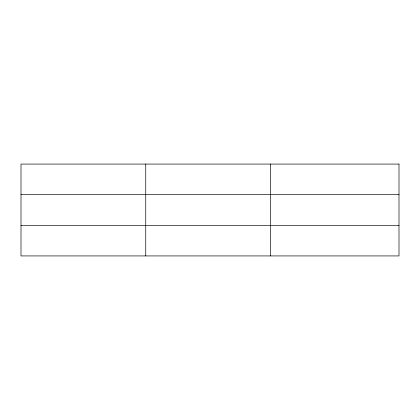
<?xml version="1.0" encoding="UTF-8"?>
<svg xmlns="http://www.w3.org/2000/svg" width="420" height="420" viewBox="0 0 420 420"><rect width="100%" height="100%" fill="white"/><g stroke="black" fill="none" stroke-linecap="round" stroke-linejoin="round"><path stroke-width="0.63" d="M145.74 255.927L145.74 164.073M270.48 255.927L270.48 164.073M21 194.387L399 194.387M21 225.614L399 225.614M399 164.073L399 255.927L21 255.927L21 164.073L399 164.073"/></g></svg>
